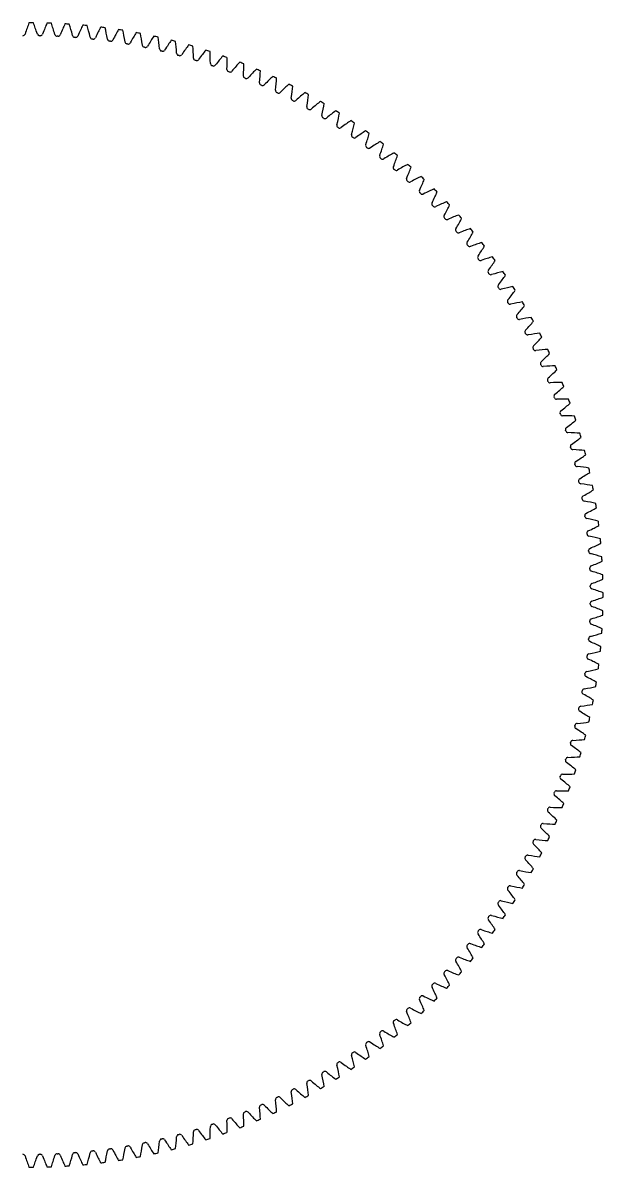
# Model space of a CAD drawing. Header units: millimetres. Extents: x -101 to 101, y -101 to 101.
# Drawn here: x -1.5 to 101, y -101 to 101 of the extents above; entities that cross this region are included whole.
import ezdxf

# ---------------------------------------------------------------- set-up
doc = ezdxf.new("R2010")
doc.units = ezdxf.units.MM
doc.layers.add('Spur', color=7, linetype='Continuous')

msp = doc.modelspace()

# ---------------------------------------------------------------- linework, layer by layer
at = {"layer": 'Spur', "color": 7}
for centre, radius, start, end in [((0, 0), 101, 89.7805, 90.2195), ((-1.47, 99.14), 0.4, 270.8512, 342.2477), ((1.47, 99.14), 0.4, 197.7523, 269.1488), ((1.64, 99.14), 0.4, 269.0512, 340.4477), ((0, 0), 101, 87.9805, 88.4195), ((0, 0), 101, 86.1805, 86.6195), ((0, 0), 101, 84.3805, 84.8195), ((0, 0), 101, 82.5805, 83.0195), ((0, 0), 101, 80.7805, 81.2195), ((0, 0), 101, 78.9805, 79.4195), ((0, 0), 98.75, 89.051, 89.149), ((4.59, 99.04), 0.4, 195.9523, 267.3488), ((0, 0), 98.75, 87.251, 87.349), ((4.76, 99.04), 0.4, 267.2512, 338.6477), ((7.69, 98.85), 0.4, 194.1523, 265.5488), ((0, 0), 98.75, 85.451, 85.549), ((7.86, 98.84), 0.4, 265.4512, 336.8477), ((10.8, 98.56), 0.4, 192.3523, 263.7488), ((0, 0), 98.75, 83.651, 83.749), ((10.96, 98.54), 0.4, 263.6512, 335.0477), ((13.89, 98.17), 0.4, 190.5523, 261.9488), ((0, 0), 98.75, 81.851, 81.949), ((14.05, 98.15), 0.4, 261.8512, 333.2477), ((16.96, 97.69), 0.4, 188.7523, 260.1488), ((0, 0), 98.75, 80.051, 80.149), ((17.13, 97.66), 0.4, 260.0512, 331.4477), ((20.02, 97.11), 0.4, 186.9523, 258.3488), ((0, 0), 101, 77.1805, 77.6195), ((0, 0), 101, 75.3805, 75.8195), ((0, 0), 101, 73.5805, 74.0195), ((0, 0), 98.75, 78.251, 78.349), ((20.19, 97.07), 0.4, 258.2512, 329.6477), ((23.06, 96.43), 0.4, 185.1523, 256.5488), ((0, 0), 98.75, 76.451, 76.549), ((23.23, 96.39), 0.4, 256.4512, 327.8477), ((26.08, 95.66), 0.4, 183.3523, 254.7488), ((0, 0), 98.75, 74.651, 74.749), ((26.24, 95.61), 0.4, 254.6512, 326.0477), ((0, 0), 101, 71.7805, 72.2195), ((0, 0), 101, 69.9805, 70.4195), ((29.07, 94.79), 0.4, 181.5523, 252.9488), ((0, 0), 98.75, 72.851, 72.949), ((29.24, 94.74), 0.4, 252.8512, 324.2477), ((32.04, 93.83), 0.4, 179.7523, 251.1488), ((0, 0), 98.75, 71.051, 71.149), ((32.2, 93.78), 0.4, 251.0512, 322.4477), ((0, 0), 101, 68.1805, 68.6195), ((34.97, 92.78), 0.4, 177.9523, 249.3488), ((0, 0), 98.75, 69.251, 69.349), ((35.13, 92.72), 0.4, 249.2512, 320.6477), ((37.86, 91.64), 0.4, 176.1523, 247.5488), ((0, 0), 98.75, 67.451, 67.549), ((38.02, 91.57), 0.4, 247.4512, 318.8477), ((0, 0), 101, 66.3805, 66.8195), ((0, 0), 101, 64.5805, 65.0195), ((40.72, 90.4), 0.4, 174.3523, 245.7488), ((0, 0), 98.75, 65.651, 65.749), ((40.88, 90.33), 0.4, 245.6512, 317.0477), ((43.54, 89.08), 0.4, 172.5523, 243.9488), ((0, 0), 101, 62.7805, 63.2195), ((0, 0), 98.75, 63.851, 63.949), ((43.7, 89), 0.4, 243.8512, 315.2477), ((46.32, 87.67), 0.4, 170.7523, 242.1488), ((0, 0), 98.75, 62.051, 62.149), ((46.47, 87.59), 0.4, 242.0512, 313.4477), ((0, 0), 101, 60.9805, 61.4195), ((0, 0), 101, 59.1805, 59.6195), ((49.05, 86.17), 0.4, 168.9523, 240.3488), ((0, 0), 98.75, 60.251, 60.349), ((49.2, 86.08), 0.4, 240.2512, 311.6477), ((0, 0), 101, 57.3805, 57.8195), ((51.73, 84.58), 0.4, 167.1523, 238.5488), ((0, 0), 98.75, 58.451, 58.549), ((51.88, 84.49), 0.4, 238.4512, 309.8477), ((54.36, 82.92), 0.4, 165.3523, 236.7488), ((0, 0), 101, 55.5805, 56.0195), ((0, 0), 98.75, 56.651, 56.749), ((54.51, 82.82), 0.4, 236.6512, 308.0477), ((56.94, 81.17), 0.4, 163.5523, 234.9488), ((0, 0), 98.75, 54.851, 54.949), ((0, 0), 101, 53.7805, 54.2195), ((57.08, 81.07), 0.4, 234.8512, 306.2477), ((59.46, 79.34), 0.4, 161.7523, 233.1488), ((0, 0), 98.75, 53.051, 53.149), ((59.6, 79.24), 0.4, 233.0512, 304.4477), ((0, 0), 101, 51.9805, 52.4195), ((61.93, 77.43), 0.4, 159.9523, 231.3488), ((0, 0), 98.75, 51.251, 51.349), ((62.06, 77.33), 0.4, 231.2512, 302.6477), ((0, 0), 101, 50.1805, 50.6195), ((64.33, 75.45), 0.4, 158.1523, 229.5488), ((0, 0), 98.75, 49.451, 49.549), ((64.46, 75.34), 0.4, 229.4512, 300.8477), ((0, 0), 101, 48.3805, 48.8195), ((66.67, 73.39), 0.4, 156.3523, 227.7488), ((0, 0), 98.75, 47.651, 47.749), ((66.79, 73.28), 0.4, 227.6512, 299.0477), ((0, 0), 101, 46.5805, 47.0195), ((68.94, 71.26), 0.4, 154.5523, 225.9488), ((0, 0), 98.75, 45.851, 45.949), ((69.06, 71.14), 0.4, 225.8512, 297.2477), ((0, 0), 101, 44.7805, 45.2195), ((71.14, 69.06), 0.4, 152.7523, 224.1488), ((0, 0), 98.75, 44.051, 44.149), ((0, 0), 101, 42.9805, 43.4195), ((71.26, 68.94), 0.4, 224.0512, 295.4477), ((73.28, 66.79), 0.4, 150.9523, 222.3488), ((0, 0), 101, 41.1805, 41.6195), ((0, 0), 98.75, 42.251, 42.349), ((73.39, 66.67), 0.4, 222.2512, 293.6477), ((75.34, 64.46), 0.4, 149.1523, 220.5488), ((0, 0), 101, 39.3805, 39.8195), ((0, 0), 98.75, 40.451, 40.549), ((75.45, 64.33), 0.4, 220.4512, 291.8477), ((77.33, 62.06), 0.4, 147.3523, 218.7488), ((0, 0), 98.75, 38.651, 38.749), ((77.43, 61.93), 0.4, 218.6512, 290.0477), ((0, 0), 101, 37.5805, 38.0195), ((79.24, 59.6), 0.4, 145.5523, 216.9488), ((0, 0), 98.75, 36.851, 36.949), ((79.34, 59.46), 0.4, 216.8512, 288.2477), ((0, 0), 101, 35.7805, 36.2195), ((81.07, 57.08), 0.4, 143.7523, 215.1488), ((0, 0), 98.75, 35.051, 35.149), ((81.17, 56.94), 0.4, 215.0512, 286.4477), ((0, 0), 101, 33.9805, 34.4195), ((82.82, 54.51), 0.4, 141.9523, 213.3488), ((0, 0), 98.75, 33.251, 33.349), ((82.92, 54.36), 0.4, 213.2512, 284.6477), ((0, 0), 101, 32.1805, 32.6195), ((84.49, 51.88), 0.4, 140.1523, 211.5488), ((0, 0), 98.75, 31.451, 31.549), ((84.58, 51.73), 0.4, 211.4512, 282.8477), ((0, 0), 101, 30.3805, 30.8195), ((86.08, 49.2), 0.4, 138.3523, 209.7488), ((0, 0), 98.75, 29.651, 29.749), ((86.17, 49.05), 0.4, 209.6512, 281.0477), ((0, 0), 101, 28.5805, 29.0195), ((87.59, 46.47), 0.4, 136.5523, 207.9488), ((0, 0), 98.75, 27.851, 27.949), ((87.67, 46.32), 0.4, 207.8512, 279.2477), ((0, 0), 101, 26.7805, 27.2195), ((89, 43.7), 0.4, 134.7523, 206.1488), ((0, 0), 98.75, 26.051, 26.149), ((89.08, 43.54), 0.4, 206.0512, 277.4477), ((0, 0), 101, 24.9805, 25.4195), ((90.33, 40.88), 0.4, 132.9523, 204.3488), ((0, 0), 98.75, 24.251, 24.349), ((90.4, 40.72), 0.4, 204.2512, 275.6477), ((0, 0), 101, 23.1805, 23.6195), ((91.57, 38.02), 0.4, 131.1523, 202.5488), ((0, 0), 98.75, 22.451, 22.549), ((91.64, 37.86), 0.4, 202.4512, 273.8477), ((0, 0), 101, 21.3805, 21.8195), ((92.72, 35.13), 0.4, 129.3523, 200.7488), ((0, 0), 98.75, 20.651, 20.749), ((92.78, 34.97), 0.4, 200.6512, 272.0477), ((0, 0), 101, 19.5805, 20.0195), ((93.78, 32.2), 0.4, 127.5523, 198.9488), ((0, 0), 98.75, 18.851, 18.949), ((93.83, 32.04), 0.4, 198.8512, 270.2477), ((0, 0), 101, 17.7805, 18.2195), ((94.74, 29.24), 0.4, 125.7523, 197.1488), ((0, 0), 98.75, 17.051, 17.149), ((94.79, 29.07), 0.4, 197.0512, 268.4477), ((0, 0), 101, 15.9805, 16.4195), ((95.61, 26.24), 0.4, 123.9523, 195.3488), ((0, 0), 98.75, 15.251, 15.349), ((95.66, 26.08), 0.4, 195.2512, 266.6477), ((0, 0), 101, 14.1805, 14.6195), ((96.39, 23.23), 0.4, 122.1523, 193.5488), ((0, 0), 98.75, 13.451, 13.549), ((96.43, 23.06), 0.4, 193.4512, 264.8477), ((0, 0), 101, 12.3805, 12.8195), ((97.07, 20.19), 0.4, 120.3523, 191.7488), ((0, 0), 98.75, 11.651, 11.749), ((97.11, 20.02), 0.4, 191.6512, 263.0477), ((0, 0), 101, 10.5805, 11.0195), ((97.66, 17.13), 0.4, 118.5523, 189.9488), ((0, 0), 98.75, 9.851, 9.949), ((97.69, 16.96), 0.4, 189.8512, 261.2477), ((0, 0), 101, 8.7805, 9.2195), ((98.15, 14.05), 0.4, 116.7523, 188.1488), ((0, 0), 98.75, 8.051, 8.149), ((98.17, 13.89), 0.4, 188.0512, 259.4477), ((0, 0), 101, 6.9805, 7.4195), ((98.54, 10.96), 0.4, 114.9523, 186.3488), ((0, 0), 98.75, 6.251, 6.349), ((98.56, 10.8), 0.4, 186.2512, 257.6477), ((98.84, 7.86), 0.4, 113.1523, 184.5488), ((0, 0), 101, 5.1805, 5.6195), ((0, 0), 98.75, 4.451, 4.549), ((98.85, 7.69), 0.4, 184.4512, 255.8477), ((0, 0), 101, 3.3805, 3.8195), ((99.04, 4.76), 0.4, 111.3523, 182.7488), ((0, 0), 98.75, 2.651, 2.749), ((99.04, 4.59), 0.4, 182.6512, 254.0477), ((0, 0), 101, 1.5805, 2.0195), ((99.14, 1.64), 0.4, 109.5523, 180.9488), ((0, 0), 98.75, 0.851, 0.949), ((99.14, 1.47), 0.4, 180.8512, 252.2477), ((0, 0), 101, 359.7805, 0.2195), ((99.14, -1.47), 0.4, 107.7523, 179.1488), ((0, 0), 98.75, 359.051, 359.149), ((99.14, -1.64), 0.4, 179.0512, 250.4477), ((0, 0), 101, 357.9805, 358.4195), ((99.04, -4.59), 0.4, 105.9523, 177.3488), ((0, 0), 98.75, 357.251, 357.349), ((99.04, -4.76), 0.4, 177.2512, 248.6477), ((0, 0), 101, 356.1805, 356.6195), ((0, 0), 98.75, 355.451, 355.549), ((98.84, -7.86), 0.4, 175.4512, 246.8477), ((98.85, -7.69), 0.4, 104.1523, 175.5488), ((0, 0), 101, 354.3805, 354.8195), ((0, 0), 98.75, 353.651, 353.749), ((98.54, -10.96), 0.4, 173.6512, 245.0477), ((98.56, -10.8), 0.4, 102.3523, 173.7488), ((0, 0), 98.75, 351.851, 351.949), ((98.15, -14.05), 0.4, 171.8512, 243.2477), ((98.17, -13.89), 0.4, 100.5523, 171.9488), ((0, 0), 101, 352.5805, 353.0195), ((0, 0), 101, 350.7805, 351.2195), ((0, 0), 98.75, 350.051, 350.149), ((97.66, -17.13), 0.4, 170.0512, 241.4477), ((97.69, -16.96), 0.4, 98.7523, 170.1488), ((97.07, -20.19), 0.4, 168.2512, 239.6477), ((0, 0), 98.75, 348.251, 348.349), ((97.11, -20.02), 0.4, 96.9523, 168.3488), ((0, 0), 101, 348.9805, 349.4195), ((0, 0), 101, 347.1805, 347.6195), ((96.39, -23.23), 0.4, 166.4512, 237.8477), ((0, 0), 98.75, 346.451, 346.549), ((96.43, -23.06), 0.4, 95.1523, 166.5488), ((95.61, -26.24), 0.4, 164.6512, 236.0477), ((0, 0), 98.75, 344.651, 344.749), ((95.66, -26.08), 0.4, 93.3523, 164.7488), ((0, 0), 101, 345.3805, 345.8195), ((0, 0), 101, 343.5805, 344.0195), ((94.74, -29.24), 0.4, 162.8512, 234.2477), ((0, 0), 98.75, 342.851, 342.949), ((94.79, -29.07), 0.4, 91.5523, 162.9488), ((93.78, -32.2), 0.4, 161.0512, 232.4477), ((0, 0), 98.75, 341.051, 341.149), ((93.83, -32.04), 0.4, 89.7523, 161.1488), ((0, 0), 101, 341.7805, 342.2195), ((0, 0), 101, 339.9805, 340.4195), ((92.72, -35.13), 0.4, 159.2512, 230.6477), ((0, 0), 98.75, 339.251, 339.349), ((92.78, -34.97), 0.4, 87.9523, 159.3488), ((91.57, -38.02), 0.4, 157.4512, 228.8477), ((0, 0), 98.75, 337.451, 337.549), ((91.64, -37.86), 0.4, 86.1523, 157.5488), ((0, 0), 101, 338.1805, 338.6195), ((90.4, -40.72), 0.4, 84.3523, 155.7488), ((0, 0), 101, 336.3805, 336.8195), ((90.33, -40.88), 0.4, 155.6512, 227.0477), ((0, 0), 98.75, 335.651, 335.749), ((89, -43.7), 0.4, 153.8512, 225.2477), ((0, 0), 98.75, 333.851, 333.949), ((89.08, -43.54), 0.4, 82.5523, 153.9488), ((0, 0), 101, 334.5805, 335.0195), ((87.59, -46.47), 0.4, 152.0512, 223.4477), ((0, 0), 98.75, 332.051, 332.149), ((87.67, -46.32), 0.4, 80.7523, 152.1488), ((0, 0), 101, 332.7805, 333.2195), ((0, 0), 101, 330.9805, 331.4195), ((86.08, -49.2), 0.4, 150.2512, 221.6477), ((0, 0), 98.75, 330.251, 330.349), ((86.17, -49.05), 0.4, 78.9523, 150.3488), ((84.49, -51.88), 0.4, 148.4512, 219.8477), ((0, 0), 98.75, 328.451, 328.549), ((84.58, -51.73), 0.4, 77.1523, 148.5488), ((0, 0), 101, 329.1805, 329.6195), ((82.82, -54.51), 0.4, 146.6512, 218.0477), ((0, 0), 98.75, 326.651, 326.749), ((82.92, -54.36), 0.4, 75.3523, 146.7488), ((0, 0), 101, 327.3805, 327.8195), ((81.17, -56.94), 0.4, 73.5523, 144.9488), ((0, 0), 101, 325.5805, 326.0195), ((81.07, -57.08), 0.4, 144.8512, 216.2477), ((0, 0), 98.75, 324.851, 324.949), ((79.24, -59.6), 0.4, 143.0512, 214.4477), ((0, 0), 98.75, 323.051, 323.149), ((79.34, -59.46), 0.4, 71.7523, 143.1488), ((0, 0), 101, 323.7805, 324.2195), ((77.33, -62.06), 0.4, 141.2512, 212.6477), ((0, 0), 98.75, 321.251, 321.349), ((77.43, -61.93), 0.4, 69.9523, 141.3488), ((0, 0), 101, 321.9805, 322.4195), ((75.34, -64.46), 0.4, 139.4512, 210.8477), ((0, 0), 98.75, 319.451, 319.549), ((75.45, -64.33), 0.4, 68.1523, 139.5488), ((0, 0), 101, 320.1805, 320.6195), ((73.28, -66.79), 0.4, 137.6512, 209.0477), ((0, 0), 98.75, 317.651, 317.749), ((73.39, -66.67), 0.4, 66.3523, 137.7488), ((0, 0), 101, 318.3805, 318.8195), ((0, 0), 98.75, 315.851, 315.949), ((71.26, -68.94), 0.4, 64.5523, 135.9488), ((71.14, -69.06), 0.4, 135.8512, 207.2477), ((0, 0), 101, 316.5805, 317.0195), ((68.94, -71.26), 0.4, 134.0512, 205.4477), ((0, 0), 98.75, 314.051, 314.149), ((69.06, -71.14), 0.4, 62.7523, 134.1488), ((0, 0), 101, 314.7805, 315.2195), ((66.67, -73.39), 0.4, 132.2512, 203.6477), ((0, 0), 98.75, 312.251, 312.349), ((66.79, -73.28), 0.4, 60.9523, 132.3488), ((0, 0), 101, 312.9805, 313.4195), ((64.33, -75.45), 0.4, 130.4512, 201.8477), ((0, 0), 98.75, 310.451, 310.549), ((64.46, -75.34), 0.4, 59.1523, 130.5488), ((0, 0), 101, 311.1805, 311.6195), ((61.93, -77.43), 0.4, 128.6512, 200.0477), ((0, 0), 98.75, 308.651, 308.749), ((62.06, -77.33), 0.4, 57.3523, 128.7488), ((0, 0), 101, 309.3805, 309.8195), ((0, 0), 98.75, 305.051, 305.149), ((57.08, -81.07), 0.4, 53.7523, 125.1488), ((59.46, -79.34), 0.4, 126.8512, 198.2477), ((0, 0), 98.75, 306.851, 306.949), ((59.6, -79.24), 0.4, 55.5523, 126.9488), ((0, 0), 101, 307.5805, 308.0195), ((54.36, -82.92), 0.4, 123.2512, 194.6477), ((0, 0), 98.75, 303.251, 303.349), ((54.51, -82.82), 0.4, 51.9523, 123.3488), ((56.94, -81.17), 0.4, 125.0512, 196.4477), ((0, 0), 101, 305.7805, 306.2195), ((51.73, -84.58), 0.4, 121.4512, 192.8477), ((0, 0), 98.75, 301.451, 301.549), ((51.88, -84.49), 0.4, 50.1523, 121.5488), ((0, 0), 101, 303.9805, 304.4195), ((49.05, -86.17), 0.4, 119.6512, 191.0477), ((0, 0), 98.75, 299.651, 299.749), ((49.2, -86.08), 0.4, 48.3523, 119.7488), ((0, 0), 101, 300.3805, 300.8195), ((0, 0), 101, 302.1805, 302.6195), ((43.54, -89.08), 0.4, 116.0512, 187.4477), ((0, 0), 98.75, 296.051, 296.149), ((43.7, -89), 0.4, 44.7523, 116.1488), ((46.32, -87.67), 0.4, 117.8512, 189.2477), ((0, 0), 98.75, 297.851, 297.949), ((46.47, -87.59), 0.4, 46.5523, 117.9488), ((0, 0), 101, 298.5805, 299.0195), ((40.72, -90.4), 0.4, 114.2512, 185.6477), ((0, 0), 98.75, 294.251, 294.349), ((40.88, -90.33), 0.4, 42.9523, 114.3488), ((0, 0), 101, 296.7805, 297.2195), ((34.97, -92.78), 0.4, 110.6512, 182.0477), ((0, 0), 98.75, 290.651, 290.749), ((35.13, -92.72), 0.4, 39.3523, 110.7488), ((37.86, -91.64), 0.4, 112.4512, 183.8477), ((0, 0), 98.75, 292.451, 292.549), ((38.02, -91.57), 0.4, 41.1523, 112.5488), ((0, 0), 101, 293.1805, 293.6195), ((0, 0), 101, 294.9805, 295.4195), ((29.07, -94.79), 0.4, 107.0512, 178.4477), ((0, 0), 98.75, 287.051, 287.149), ((29.24, -94.74), 0.4, 35.7523, 107.1488), ((32.04, -93.83), 0.4, 108.8512, 180.2477), ((0, 0), 98.75, 288.851, 288.949), ((32.2, -93.78), 0.4, 37.5523, 108.9488), ((0, 0), 101, 289.5805, 290.0195), ((0, 0), 101, 291.3805, 291.8195), ((20.02, -97.11), 0.4, 101.6512, 173.0477), ((0, 0), 98.75, 281.651, 281.749), ((20.19, -97.07), 0.4, 30.3523, 101.7488), ((23.06, -96.43), 0.4, 103.4512, 174.8477), ((0, 0), 98.75, 283.451, 283.549), ((23.23, -96.39), 0.4, 32.1523, 103.5488), ((26.08, -95.66), 0.4, 105.2512, 176.6477), ((0, 0), 98.75, 285.251, 285.349), ((26.24, -95.61), 0.4, 33.9523, 105.3488), ((0, 0), 101, 285.9805, 286.4195), ((0, 0), 101, 287.7805, 288.2195), ((-1.47, -99.14), 0.4, 17.7523, 89.1488), ((1.47, -99.14), 0.4, 90.8512, 162.2477), ((0, 0), 98.75, 270.851, 270.949), ((1.64, -99.14), 0.4, 19.5523, 90.9488), ((4.59, -99.04), 0.4, 92.6512, 164.0477), ((0, 0), 98.75, 272.651, 272.749), ((4.76, -99.04), 0.4, 21.3523, 92.7488), ((7.69, -98.85), 0.4, 94.4512, 165.8477), ((0, 0), 98.75, 274.451, 274.549), ((7.86, -98.84), 0.4, 23.1523, 94.5488), ((10.8, -98.56), 0.4, 96.2512, 167.6477), ((0, 0), 98.75, 276.251, 276.349), ((10.96, -98.54), 0.4, 24.9523, 96.3488), ((13.89, -98.17), 0.4, 98.0512, 169.4477), ((0, 0), 98.75, 278.051, 278.149), ((14.05, -98.15), 0.4, 26.7523, 98.1488), ((16.96, -97.69), 0.4, 99.8512, 171.2477), ((0, 0), 98.75, 279.851, 279.949), ((17.13, -97.66), 0.4, 28.5523, 99.9488), ((0, 0), 101, 282.3805, 282.8195), ((0, 0), 101, 284.1805, 284.6195), ((0, 0), 101, 269.7805, 270.2195), ((0, 0), 101, 271.5805, 272.0195), ((0, 0), 101, 273.3805, 273.8195), ((0, 0), 101, 275.1805, 275.6195), ((0, 0), 101, 276.9805, 277.4195), ((0, 0), 101, 278.7805, 279.2195), ((0, 0), 101, 280.5805, 281.0195)]:
    msp.add_arc(centre, radius, start, end, dxfattribs=at)
for points in [[(-0.39, 101), (-0.62, 100.4), (-0.82, 99.84), (-1.09, 99.02)], [(1.09, 99.02), (0.82, 99.84), (0.62, 100.4), (0.39, 101)], [(2.79, 100.96), (2.53, 100.37), (2.32, 99.82), (2.02, 99)], [(4.2, 98.93), (3.96, 99.76), (3.77, 100.33), (3.56, 100.94)], [(5.96, 100.82), (5.69, 100.24), (5.45, 99.69), (5.13, 98.89)], [(7.31, 98.75), (7.09, 99.59), (6.92, 100.17), (6.73, 100.78)], [(9.12, 100.59), (8.83, 100.02), (8.58, 99.47), (8.23, 98.68)], [(10.41, 98.47), (10.21, 99.32), (10.07, 99.9), (9.89, 100.51)], [(12.27, 100.25), (11.97, 99.69), (11.7, 99.16), (11.33, 98.37)], [(13.49, 98.1), (13.33, 98.95), (13.2, 99.53), (13.04, 100.15)], [(15.42, 99.82), (15.09, 99.26), (14.81, 98.74), (14.41, 97.97)], [(16.57, 97.63), (16.43, 98.48), (16.32, 99.07), (16.18, 99.7)], [(18.55, 99.28), (18.21, 98.74), (17.9, 98.23), (17.48, 97.47)], [(19.63, 97.06), (19.51, 97.92), (19.42, 98.51), (19.31, 99.14)], [(21.65, 98.65), (21.3, 98.12), (20.98, 97.61), (20.53, 96.87)], [(22.67, 96.39), (22.58, 97.26), (22.51, 97.85), (22.41, 98.48)], [(24.74, 97.92), (24.37, 97.4), (24.03, 96.91), (23.57, 96.18)], [(25.68, 95.63), (25.62, 96.5), (25.57, 97.09), (25.49, 97.73)], [(27.81, 97.1), (27.42, 96.59), (27.07, 96.1), (26.58, 95.39)], [(28.67, 94.78), (28.64, 95.65), (28.61, 96.24), (28.55, 96.88)], [(30.84, 96.18), (30.44, 95.68), (30.07, 95.21), (29.56, 94.51)], [(31.64, 93.83), (31.63, 94.7), (31.62, 95.3), (31.58, 95.94)], [(33.85, 95.16), (33.43, 94.68), (33.05, 94.22), (32.51, 93.53)], [(34.57, 92.79), (34.59, 93.66), (34.59, 94.26), (34.58, 94.9)], [(36.82, 94.05), (36.38, 93.58), (35.99, 93.13), (35.44, 92.47)], [(37.47, 91.66), (37.52, 92.53), (37.54, 93.12), (37.54, 93.76)], [(39.76, 92.85), (39.31, 92.39), (38.9, 91.95), (38.32, 91.31)], [(40.33, 90.44), (40.4, 91.3), (40.44, 91.9), (40.47, 92.54)], [(42.65, 91.55), (42.19, 91.11), (41.77, 90.69), (41.17, 90.06)], [(43.15, 89.13), (43.25, 89.99), (43.31, 90.58), (43.35, 91.22)], [(45.51, 90.17), (45.03, 89.74), (44.59, 89.33), (43.98, 88.72)], [(45.93, 87.73), (46.06, 88.59), (46.13, 89.18), (46.2, 89.82)], [(48.32, 88.69), (47.83, 88.28), (47.38, 87.89), (46.75, 87.3)], [(48.66, 86.24), (48.82, 87.09), (48.91, 87.69), (49, 88.32)], [(51.08, 87.13), (50.58, 86.74), (50.12, 86.35), (49.46, 85.78)], [(51.34, 84.67), (51.53, 85.52), (51.64, 86.11), (51.75, 86.74)], [(53.79, 85.48), (53.28, 85.1), (52.8, 84.74), (52.13, 84.19)], [(53.98, 83.02), (54.19, 83.86), (54.32, 84.44), (54.44, 85.07)], [(56.45, 83.75), (55.92, 83.39), (55.44, 83.04), (54.75, 82.51)], [(56.56, 81.28), (56.8, 82.11), (56.95, 82.69), (57.09, 83.32)], [(59.05, 81.94), (58.51, 81.59), (58.02, 81.25), (57.32, 80.75)], [(59.08, 79.46), (59.35, 80.29), (59.52, 80.86), (59.68, 81.48)], [(61.6, 80.04), (61.05, 79.71), (60.54, 79.39), (59.83, 78.91)], [(61.55, 77.57), (61.84, 78.39), (62.03, 78.95), (62.21, 79.57)], [(64.08, 78.07), (63.52, 77.76), (63.01, 77.45), (62.27, 76.99)], [(63.96, 75.6), (64.27, 76.4), (64.48, 76.97), (64.68, 77.57)], [(66.5, 76.02), (65.93, 75.72), (65.41, 75.43), (64.66, 75)], [(66.3, 73.55), (66.64, 74.35), (66.86, 74.9), (67.08, 75.5)], [(68.86, 73.89), (68.28, 73.61), (67.75, 73.34), (66.99, 72.93)], [(68.58, 71.43), (68.94, 72.22), (69.18, 72.77), (69.42, 73.36)], [(71.14, 71.69), (70.56, 71.43), (70.02, 71.18), (69.24, 70.79)], [(70.79, 69.24), (71.18, 70.02), (71.43, 70.56), (71.69, 71.14)], [(73.36, 69.42), (72.77, 69.18), (72.22, 68.94), (71.43, 68.58)], [(72.93, 66.99), (73.34, 67.75), (73.61, 68.28), (73.89, 68.86)], [(75.5, 67.08), (74.9, 66.86), (74.35, 66.64), (73.55, 66.3)], [(75, 64.66), (75.43, 65.41), (75.72, 65.93), (76.02, 66.5)], [(77.57, 64.68), (76.97, 64.48), (76.4, 64.27), (75.6, 63.96)], [(76.99, 62.27), (77.45, 63.01), (77.76, 63.52), (78.07, 64.08)], [(79.57, 62.21), (78.95, 62.03), (78.39, 61.84), (77.57, 61.55)], [(78.91, 59.83), (79.39, 60.54), (79.71, 61.05), (80.04, 61.6)], [(81.48, 59.68), (80.86, 59.52), (80.29, 59.35), (79.46, 59.08)], [(80.75, 57.32), (81.25, 58.02), (81.59, 58.51), (81.94, 59.05)], [(83.32, 57.09), (82.69, 56.95), (82.11, 56.8), (81.28, 56.56)], [(82.51, 54.75), (83.04, 55.44), (83.39, 55.92), (83.75, 56.45)], [(85.07, 54.44), (84.44, 54.32), (83.86, 54.19), (83.02, 53.98)], [(84.19, 52.13), (84.74, 52.8), (85.1, 53.28), (85.48, 53.79)], [(86.74, 51.75), (86.11, 51.64), (85.52, 51.53), (84.67, 51.34)], [(85.78, 49.46), (86.35, 50.12), (86.74, 50.58), (87.13, 51.08)], [(88.32, 49), (87.69, 48.91), (87.09, 48.82), (86.24, 48.66)], [(87.3, 46.75), (87.89, 47.38), (88.28, 47.83), (88.69, 48.32)], [(89.82, 46.2), (89.18, 46.13), (88.59, 46.06), (87.73, 45.93)], [(88.72, 43.98), (89.33, 44.59), (89.74, 45.03), (90.17, 45.51)], [(91.22, 43.35), (90.58, 43.31), (89.99, 43.25), (89.13, 43.15)], [(90.06, 41.17), (90.69, 41.77), (91.11, 42.19), (91.55, 42.65)], [(92.54, 40.47), (91.9, 40.44), (91.3, 40.4), (90.44, 40.33)], [(91.31, 38.32), (91.95, 38.9), (92.39, 39.31), (92.85, 39.76)], [(93.76, 37.54), (93.12, 37.54), (92.53, 37.52), (91.66, 37.47)], [(92.47, 35.44), (93.13, 35.99), (93.58, 36.38), (94.05, 36.82)], [(94.9, 34.58), (94.26, 34.59), (93.66, 34.59), (92.79, 34.57)], [(93.53, 32.51), (94.22, 33.05), (94.68, 33.43), (95.16, 33.85)], [(95.94, 31.58), (95.3, 31.62), (94.7, 31.63), (93.83, 31.64)], [(94.51, 29.56), (95.21, 30.07), (95.68, 30.44), (96.18, 30.84)], [(96.88, 28.55), (96.24, 28.61), (95.65, 28.64), (94.78, 28.67)], [(95.39, 26.58), (96.1, 27.07), (96.59, 27.42), (97.1, 27.81)], [(97.73, 25.49), (97.09, 25.57), (96.5, 25.62), (95.63, 25.68)], [(96.18, 23.57), (96.91, 24.03), (97.4, 24.37), (97.92, 24.74)], [(98.48, 22.41), (97.85, 22.51), (97.26, 22.58), (96.39, 22.67)], [(96.87, 20.53), (97.61, 20.98), (98.12, 21.3), (98.65, 21.65)], [(99.14, 19.31), (98.51, 19.42), (97.92, 19.51), (97.06, 19.63)], [(97.47, 17.48), (98.23, 17.9), (98.74, 18.21), (99.28, 18.55)], [(99.7, 16.18), (99.07, 16.32), (98.48, 16.43), (97.63, 16.57)], [(97.97, 14.41), (98.74, 14.81), (99.26, 15.09), (99.82, 15.42)], [(100.15, 13.04), (99.53, 13.2), (98.95, 13.33), (98.1, 13.49)], [(98.37, 11.33), (99.16, 11.7), (99.69, 11.97), (100.25, 12.27)], [(100.51, 9.89), (99.9, 10.07), (99.32, 10.21), (98.47, 10.41)], [(98.68, 8.23), (99.47, 8.58), (100.02, 8.83), (100.59, 9.12)], [(100.78, 6.73), (100.17, 6.92), (99.59, 7.09), (98.75, 7.31)], [(98.89, 5.13), (99.69, 5.45), (100.24, 5.69), (100.82, 5.96)], [(100.94, 3.56), (100.33, 3.77), (99.76, 3.96), (98.93, 4.2)], [(99, 2.02), (99.82, 2.32), (100.37, 2.53), (100.96, 2.79)], [(101, 0.39), (100.4, 0.62), (99.84, 0.82), (99.02, 1.09)], [(100.96, -2.79), (100.37, -2.53), (99.82, -2.32), (99, -2.02)], [(99.02, -1.09), (99.84, -0.82), (100.4, -0.62), (101, -0.39)], [(98.93, -4.2), (99.76, -3.96), (100.33, -3.77), (100.94, -3.56)], [(100.82, -5.96), (100.24, -5.69), (99.69, -5.45), (98.89, -5.13)], [(98.75, -7.31), (99.59, -7.09), (100.17, -6.92), (100.78, -6.73)], [(98.47, -10.41), (99.32, -10.21), (99.9, -10.07), (100.51, -9.89)], [(100.59, -9.12), (100.02, -8.83), (99.47, -8.58), (98.68, -8.23)], [(100.25, -12.27), (99.69, -11.97), (99.16, -11.7), (98.37, -11.33)], [(98.1, -13.49), (98.95, -13.33), (99.53, -13.2), (100.15, -13.04)], [(99.82, -15.42), (99.26, -15.09), (98.74, -14.81), (97.97, -14.41)], [(99.28, -18.55), (98.74, -18.21), (98.23, -17.9), (97.47, -17.48)], [(97.63, -16.57), (98.48, -16.43), (99.07, -16.32), (99.7, -16.18)], [(97.06, -19.63), (97.92, -19.51), (98.51, -19.42), (99.14, -19.31)], [(98.65, -21.65), (98.12, -21.3), (97.61, -20.98), (96.87, -20.53)], [(97.92, -24.74), (97.4, -24.37), (96.91, -24.03), (96.18, -23.57)], [(96.39, -22.67), (97.26, -22.58), (97.85, -22.51), (98.48, -22.41)], [(95.63, -25.68), (96.5, -25.62), (97.09, -25.57), (97.73, -25.49)], [(97.1, -27.81), (96.59, -27.42), (96.1, -27.07), (95.39, -26.58)], [(96.18, -30.84), (95.68, -30.44), (95.21, -30.07), (94.51, -29.56)], [(94.78, -28.67), (95.65, -28.64), (96.24, -28.61), (96.88, -28.55)], [(93.83, -31.64), (94.7, -31.63), (95.3, -31.62), (95.94, -31.58)], [(95.16, -33.85), (94.68, -33.43), (94.22, -33.05), (93.53, -32.51)], [(94.05, -36.82), (93.58, -36.38), (93.13, -35.99), (92.47, -35.44)], [(92.79, -34.57), (93.66, -34.59), (94.26, -34.59), (94.9, -34.58)], [(92.85, -39.76), (92.39, -39.31), (91.95, -38.9), (91.31, -38.32)], [(91.66, -37.47), (92.53, -37.52), (93.12, -37.54), (93.76, -37.54)], [(90.44, -40.33), (91.3, -40.4), (91.9, -40.44), (92.54, -40.47)], [(91.55, -42.65), (91.11, -42.19), (90.69, -41.77), (90.06, -41.17)], [(90.17, -45.51), (89.74, -45.03), (89.33, -44.59), (88.72, -43.98)], [(89.13, -43.15), (89.99, -43.25), (90.58, -43.31), (91.22, -43.35)], [(87.73, -45.93), (88.59, -46.06), (89.18, -46.13), (89.82, -46.2)], [(88.69, -48.32), (88.28, -47.83), (87.89, -47.38), (87.3, -46.75)], [(87.13, -51.08), (86.74, -50.58), (86.35, -50.12), (85.78, -49.46)], [(86.24, -48.66), (87.09, -48.82), (87.69, -48.91), (88.32, -49)], [(85.48, -53.79), (85.1, -53.28), (84.74, -52.8), (84.19, -52.13)], [(84.67, -51.34), (85.52, -51.53), (86.11, -51.64), (86.74, -51.75)], [(83.02, -53.98), (83.86, -54.19), (84.44, -54.32), (85.07, -54.44)], [(81.28, -56.56), (82.11, -56.8), (82.69, -56.95), (83.32, -57.09)], [(83.75, -56.45), (83.39, -55.92), (83.04, -55.44), (82.51, -54.75)], [(81.94, -59.05), (81.59, -58.51), (81.25, -58.02), (80.75, -57.32)], [(80.04, -61.6), (79.71, -61.05), (79.39, -60.54), (78.91, -59.83)], [(79.46, -59.08), (80.29, -59.35), (80.86, -59.52), (81.48, -59.68)], [(78.07, -64.08), (77.76, -63.52), (77.45, -63.01), (76.99, -62.27)], [(77.57, -61.55), (78.39, -61.84), (78.95, -62.03), (79.57, -62.21)], [(75.6, -63.96), (76.4, -64.27), (76.97, -64.48), (77.57, -64.68)], [(73.55, -66.3), (74.35, -66.64), (74.9, -66.86), (75.5, -67.08)], [(76.02, -66.5), (75.72, -65.93), (75.43, -65.41), (75, -64.66)], [(71.43, -68.58), (72.22, -68.94), (72.77, -69.18), (73.36, -69.42)], [(73.89, -68.86), (73.61, -68.28), (73.34, -67.75), (72.93, -66.99)], [(71.69, -71.14), (71.43, -70.56), (71.18, -70.02), (70.79, -69.24)], [(69.42, -73.36), (69.18, -72.77), (68.94, -72.22), (68.58, -71.43)], [(69.24, -70.79), (70.02, -71.18), (70.56, -71.43), (71.14, -71.69)], [(67.08, -75.5), (66.86, -74.9), (66.64, -74.35), (66.3, -73.55)], [(66.99, -72.93), (67.75, -73.34), (68.28, -73.61), (68.86, -73.89)], [(64.68, -77.57), (64.48, -76.97), (64.27, -76.4), (63.96, -75.6)], [(64.66, -75), (65.41, -75.43), (65.93, -75.72), (66.5, -76.02)], [(62.21, -79.57), (62.03, -78.95), (61.84, -78.39), (61.55, -77.57)], [(62.27, -76.99), (63.01, -77.45), (63.52, -77.76), (64.08, -78.07)], [(57.32, -80.75), (58.02, -81.25), (58.51, -81.59), (59.05, -81.94)], [(59.68, -81.48), (59.52, -80.86), (59.35, -80.29), (59.08, -79.46)], [(59.83, -78.91), (60.54, -79.39), (61.05, -79.71), (61.6, -80.04)], [(54.75, -82.51), (55.44, -83.04), (55.92, -83.39), (56.45, -83.75)], [(57.09, -83.32), (56.95, -82.69), (56.8, -82.11), (56.56, -81.28)], [(51.75, -86.74), (51.64, -86.11), (51.53, -85.52), (51.34, -84.67)], [(52.13, -84.19), (52.8, -84.74), (53.28, -85.1), (53.79, -85.48)], [(54.44, -85.07), (54.32, -84.44), (54.19, -83.86), (53.98, -83.02)], [(49, -88.32), (48.91, -87.69), (48.82, -87.09), (48.66, -86.24)], [(49.46, -85.78), (50.12, -86.35), (50.58, -86.74), (51.08, -87.13)], [(43.98, -88.72), (44.59, -89.33), (45.03, -89.74), (45.51, -90.17)], [(46.2, -89.82), (46.13, -89.18), (46.06, -88.59), (45.93, -87.73)], [(46.75, -87.3), (47.38, -87.89), (47.83, -88.28), (48.32, -88.69)], [(40.47, -92.54), (40.44, -91.9), (40.4, -91.3), (40.33, -90.44)], [(41.17, -90.06), (41.77, -90.69), (42.19, -91.11), (42.65, -91.55)], [(43.35, -91.22), (43.31, -90.58), (43.25, -89.99), (43.15, -89.13)], [(34.58, -94.9), (34.59, -94.26), (34.59, -93.66), (34.57, -92.79)], [(35.44, -92.47), (35.99, -93.13), (36.38, -93.58), (36.82, -94.05)], [(37.54, -93.76), (37.54, -93.12), (37.52, -92.53), (37.47, -91.66)], [(38.32, -91.31), (38.9, -91.95), (39.31, -92.39), (39.76, -92.85)], [(28.55, -96.88), (28.61, -96.24), (28.64, -95.65), (28.67, -94.78)], [(29.56, -94.51), (30.07, -95.21), (30.44, -95.68), (30.84, -96.18)], [(31.58, -95.94), (31.62, -95.3), (31.63, -94.7), (31.64, -93.83)], [(32.51, -93.53), (33.05, -94.22), (33.43, -94.68), (33.85, -95.16)], [(20.53, -96.87), (20.98, -97.61), (21.3, -98.12), (21.65, -98.65)], [(22.41, -98.48), (22.51, -97.85), (22.58, -97.26), (22.67, -96.39)], [(23.57, -96.18), (24.03, -96.91), (24.37, -97.4), (24.74, -97.92)], [(25.49, -97.73), (25.57, -97.09), (25.62, -96.5), (25.68, -95.63)], [(26.58, -95.39), (27.07, -96.1), (27.42, -96.59), (27.81, -97.1)], [(3.56, -100.94), (3.77, -100.33), (3.96, -99.76), (4.2, -98.93)], [(5.13, -98.89), (5.45, -99.69), (5.69, -100.24), (5.96, -100.82)], [(6.73, -100.78), (6.92, -100.17), (7.09, -99.59), (7.31, -98.75)], [(8.23, -98.68), (8.58, -99.47), (8.83, -100.02), (9.12, -100.59)], [(9.89, -100.51), (10.07, -99.9), (10.21, -99.32), (10.41, -98.47)], [(11.33, -98.37), (11.7, -99.16), (11.97, -99.69), (12.27, -100.25)], [(13.04, -100.15), (13.2, -99.53), (13.33, -98.95), (13.49, -98.1)], [(14.41, -97.97), (14.81, -98.74), (15.09, -99.26), (15.42, -99.82)], [(16.18, -99.7), (16.32, -99.07), (16.43, -98.48), (16.57, -97.63)], [(17.48, -97.47), (17.9, -98.23), (18.21, -98.74), (18.55, -99.28)], [(19.31, -99.14), (19.42, -98.51), (19.51, -97.92), (19.63, -97.06)], [(-1.09, -99.02), (-0.82, -99.84), (-0.62, -100.4), (-0.39, -101)], [(0.39, -101), (0.62, -100.4), (0.82, -99.84), (1.09, -99.02)], [(2.02, -99), (2.32, -99.82), (2.53, -100.37), (2.79, -100.96)]]:
    msp.add_open_spline(points, degree=3, dxfattribs=at)

doc.saveas('drawing.dxf')
